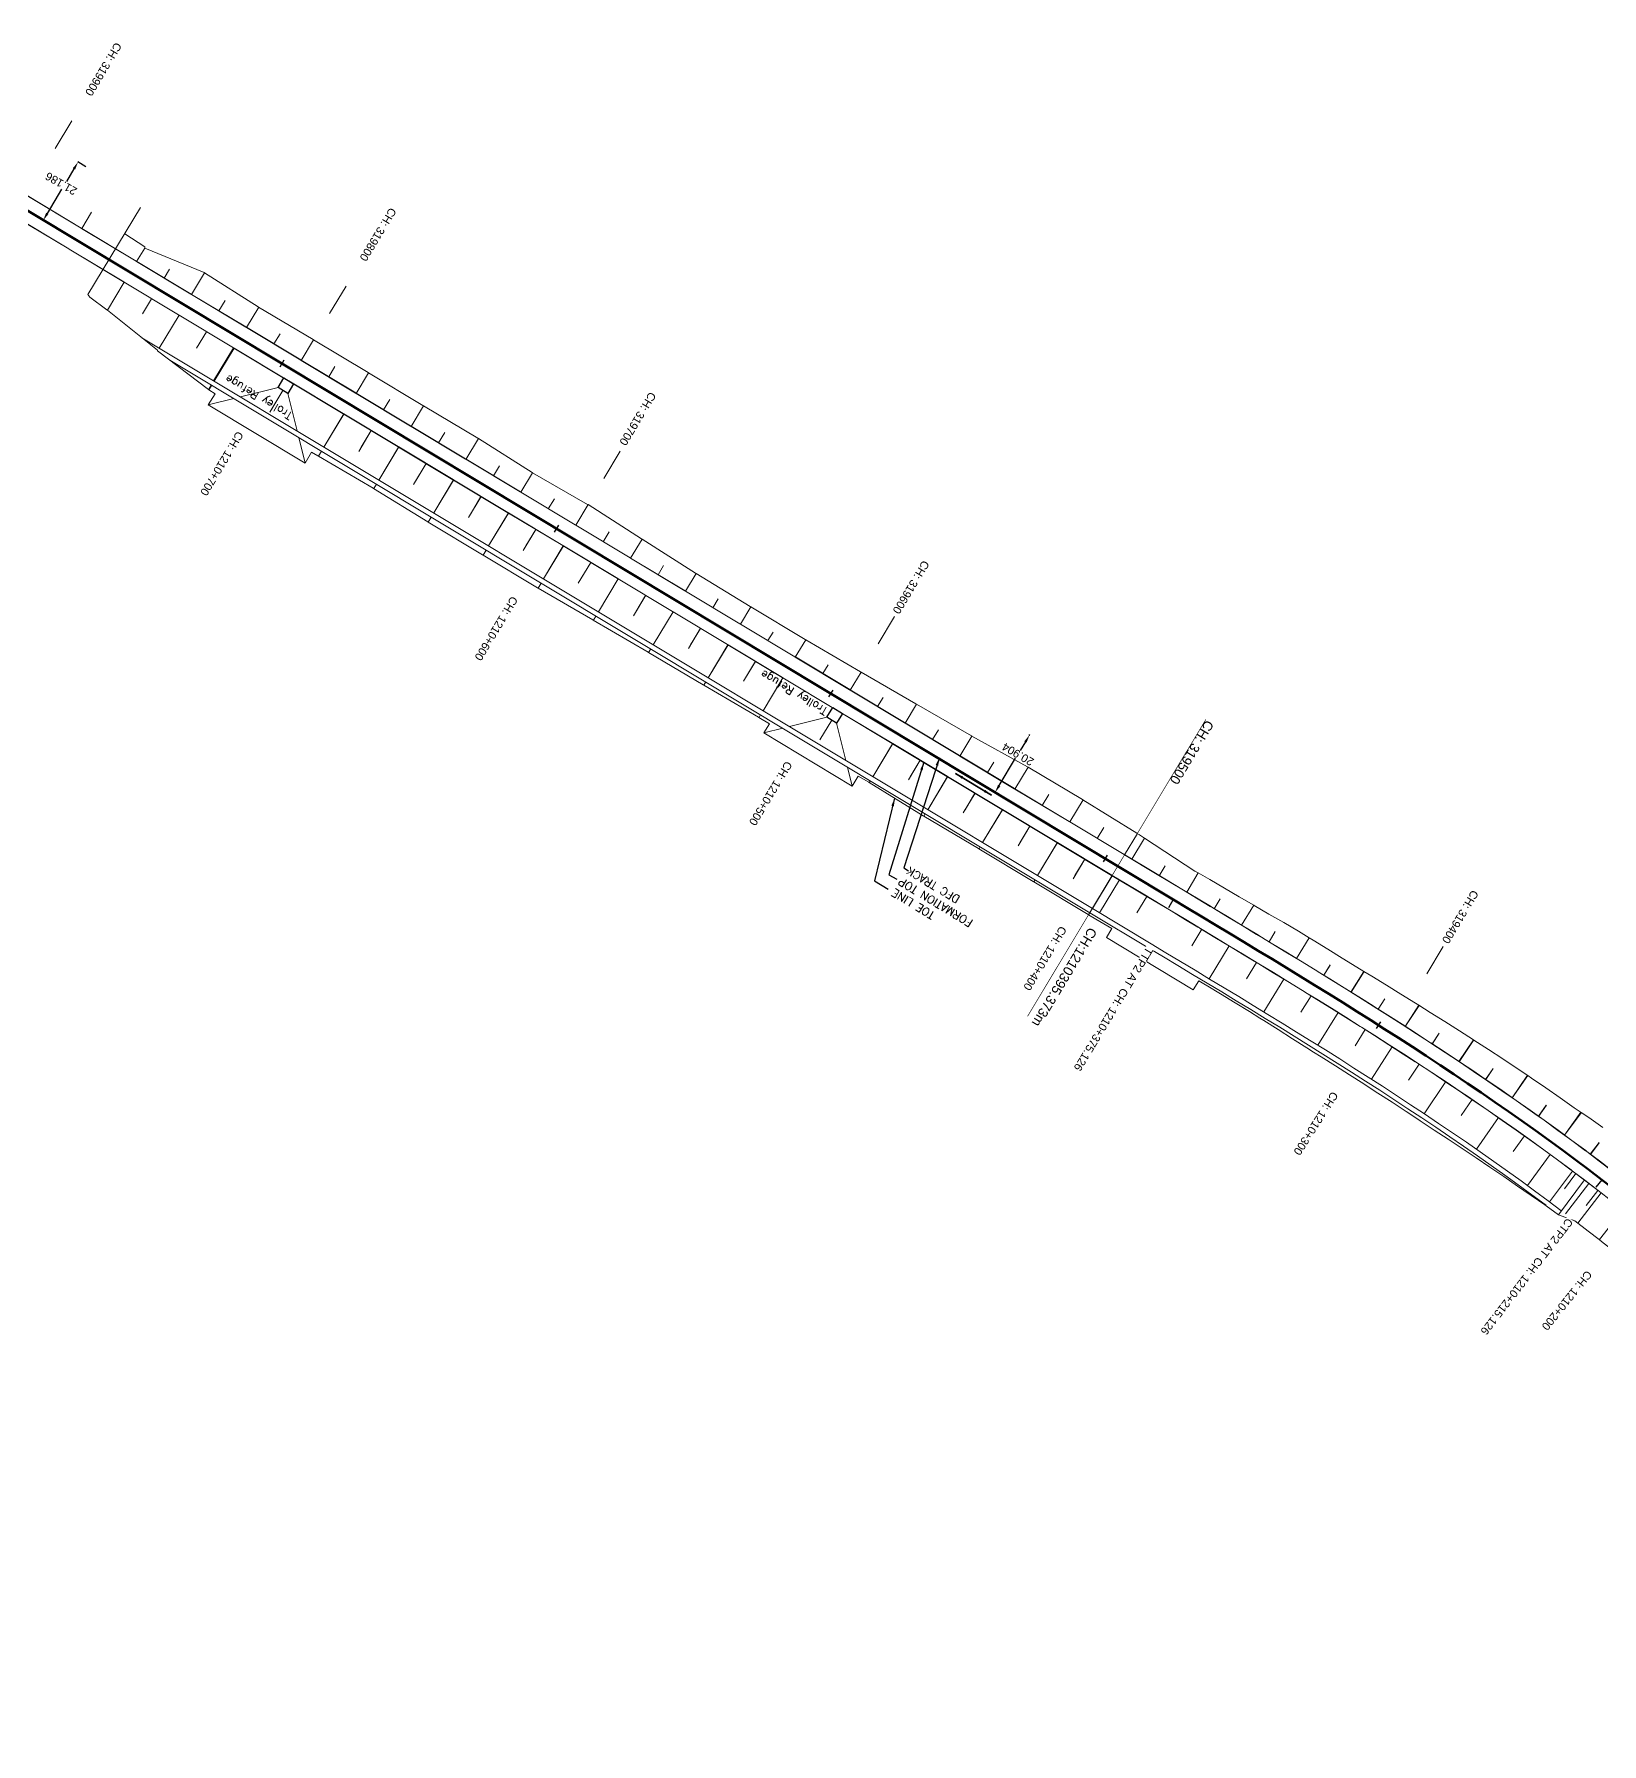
# Model space of a CAD drawing. Header units: metres. Extents: x 627595 to 629620, y 3389808 to 3391758.
# Drawn here: x 628459 to 628949, y 3390688 to 3391222 of the extents above; entities that cross this region are included whole.
import ezdxf
from ezdxf.enums import TextEntityAlignment as Align

# ---------------------------------------------------------------- set-up
doc = ezdxf.new("R2010")
doc.units = ezdxf.units.M
doc.header["$PDMODE"] = 35
doc.header["$PDSIZE"] = 0.5
doc.linetypes.add('CENTER2', pattern=[28.575, 19.05, -3.175, 3.175, -3.175])
doc.linetypes.add('PHANTOM2', pattern=[1.25, 0.625, -0.125, 0.125, -0.125, 0.125, -0.125])
for name, color, linetype, lineweight in [('C-ALIG-DG-CURVE', 1, 'CENTER2', 70), ('C-ALIG-DG-LINE', 1, 'CENTER2', 70), ('C-ALIG-DG-SPIRAL', 1, 'CENTER2', 70), ('C-ALIG-LABL-DG', 1, 'Continuous', 25), ('C-ALIG-LABL-DG-MARK', 1, 'Continuous', 25), ('Existing Chainage', 7, 'Continuous', 0), ('MATCH LINE', 7, 'Continuous', 0), ('PROPOSED DFCC TOE LINE', 239, 'Continuous', 0), ('PROPOSED DFCC TOE SLOPES', 239, 'Continuous', 0), ('PROPOSED DFCC TRACK', 1, 'Continuous', 0), ('PROPOSED FORMATION LINE - PLAN', 187, 'Continuous', 0), ('Proposed TPTC Chainages', 10, 'Continuous', 0)]:
    doc.layers.add(name, color=color, linetype=linetype, lineweight=lineweight)
doc.layers.add('DIMENSION', color=7, linetype='Continuous')
doc.layers.add('Trolley Refuse', color=10, linetype='Continuous')
doc.styles.add('Arial', font='arial.ttf')
doc.styles.get("Standard").update_dxf_attribs({"font": 'simplex.shx'})
doc.styles.add('Style-Arial', font='arial.ttf')
doc.dimstyles.new('ISO-25', dxfattribs={"dimtxt": 2.5, "dimasz": 2.5, "dimexe": 1.25, "dimexo": 0.625, "dimtad": 1, "dimtxsty": 'Standard', "dimcen": 2.5, "dimadec": 0, "dimazin": 0, "dimtfac": 1, "dimtmove": 0, "dimatfit": 3, "dimfxl": 1, "dimarcsym": 0})
doc.dimstyles.get("Standard").update_dxf_attribs({"dimtxt": 0.18, "dimasz": 0.18, "dimexe": 0.18, "dimexo": 0.0625, "dimgap": 0.09, "dimtad": 0, "dimtih": 1, "dimtoh": 1, "dimdec": 4, "dimzin": 0, "dimdsep": 46, "dimtxsty": 'Standard', "dimcen": 0.09, "dimadec": 0, "dimazin": 0, "dimtfac": 1, "dimtdec": 4, "dimtofl": 0, "dimtmove": 0, "dimatfit": 3, "dimfxl": 1, "dimtolj": 1, "dimtzin": 0, "dimarcsym": 0})

# ---------------------------------------------------------------- blocks, each defined once
blk = doc.blocks.new('*D144')
at = {"layer": 'Defpoints', "color": 0, "transparency": 16777216}
for p in [(628769.88, 3391003.48), (628770.28, 3391003.24), (628759.09, 3390985.57)]:
    blk.add_point(p, dxfattribs=at)
at = {"layer": 'DIMENSION', "color": 0, "lineweight": -2, "transparency": 16777216}
for p, q in [((628768.99, 3391001.1), (628767.37, 3390998.42)), ((628769.99, 3391003.42), (628770.38, 3391003.18)), ((628760.78, 3390987.48), (628765.92, 3390996.02)), ((628759.2, 3390985.51), (628759.6, 3390985.27))]:
    blk.add_line(p, q, dxfattribs=at)
at = {"layer": 'DIMENSION', "color": 0, "transparency": 16777216}
for points in [[(628768.63, 3391001.31), (628769.34, 3391000.88), (628770.28, 3391003.24)], [(628760.42, 3390987.69), (628761.14, 3390987.26), (628759.49, 3390985.33)]]:
    blk.add_solid(points, dxfattribs=at)
at = {"layer": 'DIMENSION', "color": 0, "lineweight": 0, "transparency": 16777216, "insert": (628766.65, 3390997.22), "char_height": 2.5, "attachment_point": 5, "rotation": 150, "style": 'Style-Arial'}
blk.add_mtext('\\A1;20.904', dxfattribs=at)
blk = doc.blocks.new('TerminatorOpen_0.5')
at = {"color": 0, "linetype": 'ByBlock', "lineweight": -2}
for q in [(-1, 0.25), (-1, 0), (-1, -0.25)]:
    blk.add_line((0, 0), q, dxfattribs=at)
blk = doc.blocks.new('*D145')
at = {"layer": 'Defpoints', "color": 0, "transparency": 16777216}
for p in [(628475.59, 3391180.74), (628462.2, 3391164.06), (628464.71, 3391162.56)]:
    blk.add_point(p, dxfattribs=at)
at = {"layer": 'DIMENSION', "color": 0, "lineweight": -2, "transparency": 16777216}
for p, q in [((628475.48, 3391180.8), (628472.97, 3391182.3)), ((628471.8, 3391180.09), (628469.44, 3391176.16)), ((628463.49, 3391166.2), (628468, 3391173.75)), ((628464.6, 3391162.62), (628462.1, 3391164.12))]:
    blk.add_line(p, q, dxfattribs=at)
at = {"layer": 'DIMENSION', "color": 0, "transparency": 16777216}
for points in [[(628471.44, 3391180.31), (628472.15, 3391179.88), (628473.08, 3391182.24)], [(628463.13, 3391166.42), (628463.84, 3391165.99), (628462.2, 3391164.06)]]:
    blk.add_solid(points, dxfattribs=at)
at = {"layer": 'DIMENSION', "color": 0, "lineweight": 0, "transparency": 16777216, "insert": (628467.78, 3391175.5), "char_height": 2.5, "attachment_point": 5, "rotation": 150, "style": 'Style-Arial'}
blk.add_mtext('\\A1;21.186', dxfattribs=at)
blk = doc.blocks.new('Tick Hor')
blk.add_lwpolyline([(-0.5, 0), (0.5, 0)])

msp = doc.modelspace()

# ---------------------------------------------------------------- linework, layer by layer
at = {"layer": 'C-ALIG-DG-CURVE', "color": 1, "linetype": 'Continuous', "lineweight": 50, "flags": 128}
msp.add_lwpolyline([(629111.351, 3390688.0935, 0.08584234), (628948.9938, 3390864.3299)], format="xyb", dxfattribs=at)
at = {"layer": 'C-ALIG-DG-LINE', "color": 1, "linetype": 'Continuous', "lineweight": 50, "flags": 128}
msp.add_lwpolyline([(628815.1696, 3390951.8605), (628365.5276, 3391222.1866)], dxfattribs=at)
at = {"layer": 'C-ALIG-DG-SPIRAL', "color": 1, "linetype": 'Continuous', "lineweight": 50, "flags": 128}
msp.add_lwpolyline([(628948.9938, 3390864.3299), (628944.8896, 3390867.4595), (628940.7633, 3390870.5598), (628936.6157, 3390873.6317), (628932.4479, 3390876.6761), (628928.2607, 3390879.6937), (628924.055, 3390882.6855), (628919.8316, 3390885.6524), (628915.5915, 3390888.5952), (628911.3354, 3390891.5148), (628907.0641, 3390894.4123), (628902.7785, 3390897.2884), (628898.4793, 3390900.1442), (628894.1673, 3390902.9807), (628889.8432, 3390905.7987), (628885.5079, 3390908.5994), (628881.1619, 3390911.3835), (628876.8061, 3390914.1522), (628872.4411, 3390916.9065), (628868.0677, 3390919.6473), (628863.6865, 3390922.3756), (628859.2982, 3390925.0926), (628854.9035, 3390927.7991), (628850.503, 3390930.4963), (628846.0974, 3390933.1851), (628841.6874, 3390935.8666), (628837.2735, 3390938.5419), (628832.8565, 3390941.2119), (628828.437, 3390943.8777), (628824.0156, 3390946.5404), (628819.5929, 3390949.201), (628815.1696, 3390951.8605)], dxfattribs=at)
at = {"layer": 'C-ALIG-LABL-DG-MARK', "color": 1, "linetype": 'Continuous', "lineweight": 25}
for p, q in [((628815.1696, 3390951.8605), (628813.6238, 3390949.2894)), ((628948.9938, 3390864.3299), (628947.1661, 3390861.951))]:
    msp.add_line(p, q, dxfattribs=at)
at = {"layer": 'Existing Chainage', "linetype": 'Continuous', "lineweight": 13, "flags": 128}
for points in [[(628471.0944, 3391195.0841), (628465.9569, 3391186.5047)], [(628556.7942, 3391143.4904), (628551.6294, 3391134.9274)], [(628642.4499, 3391091.915), (628637.2965, 3391083.3452)], [(628728.0976, 3391040.3011), (628722.9462, 3391031.7301)], [(628899.4637, 3390937.2257), (628894.3318, 3390928.643)]]:
    msp.add_lwpolyline(points, dxfattribs=at)
at = {"layer": 'MATCH LINE', "linetype": 'PHANTOM2', "ltscale": 15, "const_width": 0.2}
msp.add_lwpolyline([(628825.3216, 3391008.0972), (628769.6166, 3390915.3289)], dxfattribs=at)
at = {"layer": 'PROPOSED DFCC TOE LINE', "lineweight": 0, "flags": 128}
for points in [[(628487.642, 3391159.8628), (628493.9056, 3391155.7727), (628493.9031, 3391155.3662), (628512.4354, 3391147.7798), (628512.6002, 3391147.6681), (628529.3175, 3391137.0441), (628529.4886, 3391136.943), (628546.4925, 3391126.7961), (628546.6464, 3391126.704), (628563.6501, 3391116.5191), (628563.804, 3391116.4269), (628580.8014, 3391106.2316), (628580.9673, 3391106.1321), (628597.9581, 3391095.953), (628598.124, 3391095.8536), (628614.8946, 3391085.3079), (628615.0698, 3391085.1977), (628632.2208, 3391075.3116), (628632.4007, 3391075.2093), (628649.1066, 3391064.5821), (628649.2517, 3391064.4788), (628665.9705, 3391053.8161), (628666.1215, 3391053.7226), (628683.0139, 3391043.3491), (628683.1702, 3391043.2538), (628700.202, 3391033.1227), (628700.3595, 3391033.0296), (628717.4461, 3391022.9897), (628717.6287, 3391022.8827), (628734.7427, 3391012.9441), (628734.9131, 3391012.855), (628752.0811, 3391002.9679), (628752.2462, 3391002.87), (628769.6078, 3390993.3053), (628769.7792, 3390993.2164), (628786.7886, 3390983.0669), (628786.9526, 3390982.9657), (628803.8139, 3390972.5696), (628803.9818, 3390972.4566)], [(628788.7101, 3390947.0361), (628788.5351, 3390947.1373), (628771.5734, 3390957.3662), (628771.4091, 3390957.4669), (628754.4724, 3390967.7375), (628754.3065, 3390967.8355), (628737.2497, 3390977.9075), (628737.0869, 3390978.0094), (628720.2105, 3390988.3816), (628720.0469, 3390988.4821), (628716.7859, 3390990.4036), (628714.9064, 3390987.2775), (628687.2816, 3391003.8861), (628689.0213, 3391006.7797), (628685.75, 3391008.7113), (628685.5922, 3391008.804), (628668.5109, 3391018.8527), (628668.3531, 3391018.9455), (628651.2748, 3391029.0096), (628651.1219, 3391029.0999), (628634, 3391039.0916), (628633.8456, 3391039.1794), (628616.7517, 3391049.1608), (628616.5741, 3391049.2668), (628599.5974, 3391059.4432), (628599.4197, 3391059.5493), (628582.4669, 3391069.7915), (628582.3022, 3391069.893), (628565.4086, 3391080.2339), (628565.2432, 3391080.3342), (628548.1597, 3391090.3862), (628548.0021, 3391090.4722), (628546.032, 3391091.5859), (628543.9859, 3391088.1826), (628513.7507, 3391106.3606), (628515.8606, 3391109.8701), (628513.9632, 3391111.1001), (628513.8037, 3391111.2206), (628497.9451, 3391123.274), (628497.8428, 3391123.4896), (628482.2736, 3391136.0083), (628482.0957, 3391136.1145), (628476.7205, 3391140.0306)], [(628789.8994, 3390949.0158), (628493.008, 3391127.3771)], [(628789.127, 3390947.73), (628501.7921, 3391120.3501)], [(628804.2462, 3390972.2787), (628806.1562, 3390970.9934), (628821.9296, 3390960.7486), (628822.9696, 3390960.1432), (628826.5404, 3390958.0642), (628831.1548, 3390955.3804), (628835.7795, 3390952.708), (628840.2772, 3390950.072), (628840.3897, 3390950.0059), (628845.0006, 3390947.299), (628849.6465, 3390944.6439), (628854.2518, 3390941.9155), (628857.5637, 3390939.8838), (628858.8162, 3390939.1144), (628863.3793, 3390936.3057), (628867.9419, 3390933.4904), (628872.533, 3390930.7154), (628874.7156, 3390929.3921), (628877.1216, 3390927.9302), (628881.7074, 3390925.1339), (628886.2756, 3390922.3035), (628890.8394, 3390919.4598), (628891.8687, 3390918.8171), (628895.4004, 3390916.6053), (628899.9564, 3390913.7364), (628904.5011, 3390910.8434), (628908.925, 3390907.9995), (628909.0356, 3390907.9281), (628913.5635, 3390904.9962), (628918.0805, 3390902.0408), (628922.5958, 3390899.0759), (628925.8531, 3390896.8925), (628927.0768, 3390896.054), (628931.5299, 3390892.9853), (628935.9725, 3390889.8956), (628940.3982, 3390886.7756), (628942.5514, 3390885.3556), (628944.9109, 3390883.7669), (628949.3647, 3390880.6684)], [(628931.5686, 3390856.1393), (628931.2478, 3390856.4443), (628926.9344, 3390859.3751), (628924.673, 3390860.9137), (628922.6383, 3390862.3321), (628918.3521, 3390865.3072), (628914.0442, 3390868.2577), (628909.7148, 3390871.1834), (628908.5231, 3390871.982), (628905.3649, 3390874.0857), (628900.9986, 3390876.9704), (628896.6114, 3390879.8308), (628892.2467, 3390882.7319), (628892.1402, 3390882.8029), (628887.8763, 3390885.6328), (628883.4875, 3390888.5143), (628879.0821, 3390891.379), (628875.6596, 3390893.5866), (628874.6609, 3390894.228), (628870.2245, 3390897.0622), (628865.7736, 3390899.8823), (628861.3293, 3390902.7221), (628858.9947, 3390904.2087), (628856.8745, 3390905.5544), (628852.4076, 3390908.3767), (628847.9345, 3390911.1985), (628843.4513, 3390914.0134), (628842.2193, 3390914.7846), (628838.9573, 3390916.82), (628834.4417, 3390919.6005), (628829.9146, 3390922.3711), (628825.3799, 3390925.1384), (628825.2691, 3390925.2059), (628823.1379, 3390926.4939), (628821.412, 3390923.6213), (628794.2582, 3390939.9364), (628795.9844, 3390942.8094), (628790.9766, 3390945.7261), (628788.7101, 3390947.0361), (628788.9185, 3390947.3831)], [(628931.5668, 3390856.3322), (628931.3086, 3390856.5268), (628927.1239, 3390859.6335), (628922.9146, 3390862.7136), (628918.6814, 3390865.7681), (628914.4252, 3390868.7978), (628910.1469, 3390871.8036), (628905.8472, 3390874.7865), (628901.5272, 3390877.7474), (628897.1875, 3390880.6873), (628892.8291, 3390883.6072), (628888.4527, 3390886.5081), (628884.0591, 3390889.391), (628879.6491, 3390892.257), (628875.2236, 3390895.107), (628870.7833, 3390897.9422), (628866.3289, 3390900.7637), (628861.8613, 3390903.5726), (628857.3811, 3390906.3698), (628852.8892, 3390909.1567), (628848.3862, 3390911.9342), (628843.873, 3390914.7036), (628839.3501, 3390917.4659), (628834.8185, 3390920.2224), (628830.2787, 3390922.9741), (628825.7315, 3390925.7222), (628821.1718, 3390928.4715), (628816.6139, 3390931.2148), (628812.0506, 3390933.9581), (628807.4828, 3390936.7025), (628789.127, 3390947.73)], [(628936.2374, 3390854.6909), (628932.207, 3390857.728), (628928.0139, 3390860.8409), (628923.7963, 3390863.9271), (628919.5552, 3390866.9873), (628915.2913, 3390870.0225), (628911.0055, 3390873.0335), (628906.6988, 3390876.0214), (628902.3719, 3390878.987), (628898.0256, 3390881.9314), (628893.6609, 3390884.8555), (628889.2785, 3390887.7603), (628884.8792, 3390890.6469), (628880.4639, 3390893.5164), (628876.0333, 3390896.3697), (628871.5882, 3390899.208), (628867.1294, 3390902.0323), (628862.6577, 3390904.8437), (628858.1737, 3390907.6433), (628853.6783, 3390910.4323), (628849.1722, 3390913.2118), (628844.6561, 3390915.9829), (628840.1308, 3390918.7468), (628835.597, 3390921.5045), (628831.0554, 3390924.2574), (628826.5067, 3390927.0064), (628821.9463, 3390929.756), (628817.3874, 3390932.5), (628812.8235, 3390935.2437), (628808.2553, 3390937.9883), (628789.8994, 3390949.0158)], [(628953.0807, 3390841.8239), (628948.9311, 3390845.0671), (628948.1587, 3390845.6651), (628944.7588, 3390848.2801), (628940.5682, 3390851.4684), (628935.4673, 3390853.3746), (628931.5686, 3390856.1393), (628931.2268, 3390856.3995)]]:
    msp.add_lwpolyline(points, dxfattribs=at)
at = {"layer": 'PROPOSED DFCC TOE SLOPES', "flags": 128}
for points in [[(628474.2296, 3391161.4652), (628477.3174, 3391166.605)], [(628491.3736, 3391151.1657), (628493.9031, 3391155.3761)], [(628487.4856, 3391144.6938), (628482.2692, 3391136.0109)], [(628499.9457, 3391146.0159), (628501.6036, 3391148.7756)], [(628508.5177, 3391140.8661), (628512.603, 3391147.6663)], [(628496.0576, 3391139.544), (628493.2062, 3391134.7977)], [(628517.0898, 3391135.7164), (628519.0677, 3391139.0087)], [(628504.6297, 3391134.3942), (628498.4499, 3391124.1078)], [(628525.6618, 3391130.5666), (628529.4915, 3391136.9413)], [(628513.2017, 3391129.2445), (628510.1118, 3391124.1013)], [(628534.2339, 3391125.4168), (628536.1563, 3391128.6169)], [(628521.6262, 3391124.2417), (628515.4208, 3391113.9124)], [(628521.7995, 3391124.1376), (628515.594, 3391113.8083)], [(628521.7738, 3391124.0947), (628515.594, 3391113.8083)], [(628542.8059, 3391120.2671), (628546.6659, 3391126.6923)], [(628551.378, 3391115.1173), (628553.3113, 3391118.3355)], [(628514.6483, 3391112.6265), (628513.8037, 3391111.2206)], [(628514.8216, 3391112.5225), (628513.966, 3391111.0983)], [(628559.95, 3391109.9676), (628563.8235, 3391116.4152)], [(628521.7586, 3391108.355), (628513.7507, 3391106.3606)], [(628521.7586, 3391108.355), (628513.7507, 3391106.3606)], [(628535.5557, 3391111.7911), (628523.8177, 3391108.8678)], [(628535.5557, 3391111.7911), (628523.8177, 3391108.8678)], [(628537.0555, 3391110.8894), (628532.9619, 3391104.0805)], [(628538.5554, 3391109.9877), (628541.4763, 3391098.2592)], [(628538.5554, 3391109.9877), (628541.4763, 3391098.2592)], [(628568.522, 3391104.8178), (628570.4606, 3391108.0446)], [(628556.0877, 3391103.5385), (628549.8822, 3391093.2092)], [(628556.0619, 3391103.4957), (628549.8822, 3391093.2092)], [(628577.0941, 3391099.668), (628580.9748, 3391106.1276)], [(628541.9888, 3391096.2014), (628543.9859, 3391088.1826)], [(628541.9888, 3391096.2014), (628543.9859, 3391088.1826)], [(628564.6597, 3391098.3888), (628560.729, 3391091.846)], [(628564.634, 3391098.3459), (628561.5441, 3391093.2027)], [(628585.6661, 3391094.5183), (628587.6096, 3391097.7533)], [(628549.1097, 3391091.9234), (628548.1793, 3391090.3746)], [(628573.2318, 3391093.239), (628567.0263, 3391082.9097)], [(628573.206, 3391093.1961), (628567.0263, 3391082.9097)], [(628594.2382, 3391089.3685), (628598.1314, 3391095.8489)], [(628581.8038, 3391088.0892), (628577.8746, 3391081.5488)], [(628581.7781, 3391088.0464), (628578.6882, 3391082.9031)], [(628602.8102, 3391084.2187), (628604.7044, 3391087.3717)], [(628566.2538, 3391081.6239), (628565.416, 3391080.2293)], [(628590.3759, 3391082.9395), (628584.1704, 3391072.6102)], [(628590.3501, 3391082.8966), (628584.1704, 3391072.6102)], [(628611.3823, 3391079.069), (628615.0657, 3391085.2003)], [(628598.9479, 3391077.7897), (628594.9907, 3391071.2028)], [(628598.9221, 3391077.7468), (628595.8323, 3391072.6036)], [(628619.9543, 3391073.9192), (628621.8426, 3391077.0623)], [(628628.5264, 3391068.7695), (628632.3966, 3391075.2116)], [(628583.3979, 3391071.3244), (628582.4744, 3391069.787)], [(628607.5199, 3391072.6399), (628601.3145, 3391062.3106)], [(628607.4942, 3391072.5971), (628601.3145, 3391062.3106)], [(628616.092, 3391067.4902), (628612.1312, 3391060.8972)], [(628616.0662, 3391067.4473), (628612.9764, 3391062.3041)], [(628637.0984, 3391063.6197), (628638.9677, 3391066.7312)], [(628645.6704, 3391058.4699), (628649.2724, 3391064.4656)], [(628600.542, 3391061.0248), (628599.5933, 3391059.4456)], [(628624.664, 3391062.3404), (628618.4586, 3391052.0111)], [(628624.6383, 3391062.2976), (628618.4586, 3391052.0111)], [(628633.2361, 3391057.1907), (628629.31, 3391050.6555)], [(628633.2103, 3391057.1478), (628630.1205, 3391052.0046)], [(628654.2425, 3391053.3202), (628655.9746, 3391056.2033)], [(628662.8145, 3391048.1704), (628666.1424, 3391053.7098)], [(628617.6861, 3391050.7253), (628616.7476, 3391049.1632)], [(628641.8081, 3391052.0409), (628635.6027, 3391041.7116)], [(628641.7824, 3391051.998), (628635.6027, 3391041.7116)], [(628650.3802, 3391046.8911), (628646.5195, 3391040.4649)], [(628650.3544, 3391046.8483), (628647.2646, 3391041.705)], [(628671.3866, 3391043.0206), (628673.0254, 3391045.7486)], [(628679.9586, 3391037.8709), (628683.1866, 3391043.244)], [(628634.8302, 3391040.4258), (628634.0212, 3391039.0792)], [(628658.9522, 3391041.7414), (628652.7467, 3391031.4121)], [(628658.9265, 3391041.6985), (628652.7467, 3391031.4121)], [(628667.5242, 3391036.5916), (628663.7179, 3391030.2558)], [(628667.4985, 3391036.5487), (628664.4086, 3391031.4055)], [(628688.5307, 3391032.7211), (628690.1559, 3391035.4264)], [(628697.1027, 3391027.5713), (628700.376, 3391033.0199)], [(628651.9743, 3391030.1262), (628651.2959, 3391028.9971)], [(628676.0963, 3391031.4418), (628669.8908, 3391021.1125)], [(628676.0705, 3391031.399), (628669.8908, 3391021.1125)], [(628684.6683, 3391026.2921), (628680.9076, 3391020.0322)], [(628684.6426, 3391026.2492), (628681.5527, 3391021.106)], [(628705.6747, 3391022.4216), (628707.3365, 3391025.1876)], [(628714.2468, 3391017.2718), (628717.6205, 3391022.8875)], [(628669.1184, 3391019.8267), (628668.5274, 3391018.843)], [(628693.2404, 3391021.1423), (628687.0349, 3391010.813)], [(628693.2146, 3391021.0995), (628687.0349, 3391010.813)], [(628722.8188, 3391012.1221), (628724.5439, 3391014.9935)], [(628731.3909, 3391006.9723), (628734.9219, 3391012.8499)], [(628686.2625, 3391009.5272), (628685.7664, 3391008.7015)], [(628693.1992, 3391005.3598), (628687.2816, 3391003.8861)], [(628706.9968, 3391008.7961), (628695.2583, 3391005.8727)], [(628708.4966, 3391007.8944), (628704.7953, 3391001.7381)], [(628709.9964, 3391006.9927), (628712.9174, 3390995.2637)], [(628727.5286, 3391000.5433), (628721.3231, 3390990.2139)], [(628727.5028, 3391000.5004), (628721.3231, 3390990.2139)], [(628739.9629, 3391001.8225), (628741.776, 3391004.8405)], [(628748.535, 3390996.6728), (628752.2551, 3391002.8651)], [(628736.1006, 3390995.3935), (628732.4199, 3390989.2667)], [(628736.0749, 3390995.3506), (628732.985, 3390990.2074)], [(628757.107, 3390991.523), (628759.0635, 3390994.7797)], [(628713.4299, 3390993.206), (628714.9064, 3390987.2775)], [(628744.6726, 3390990.2437), (628738.4672, 3390979.9144)], [(628744.6469, 3390990.2009), (628738.4672, 3390979.9144)], [(628765.6791, 3390986.3732), (628769.7873, 3390993.2116)], [(628720.5506, 3390988.9281), (628720.2191, 3390988.3763)], [(628753.2447, 3390985.094), (628749.5571, 3390978.9557)], [(628753.2189, 3390985.0511), (628750.1291, 3390979.9079)], [(628774.2511, 3390981.2235), (628776.3129, 3390984.6555)], [(628737.6947, 3390978.6286), (628737.2584, 3390977.9024)], [(628761.8167, 3390979.9442), (628755.6113, 3390969.6149)], [(628761.791, 3390979.9013), (628755.6113, 3390969.6149)], [(628782.8231, 3390976.0737), (628786.9606, 3390982.9608)], [(628770.3888, 3390974.7944), (628766.71, 3390968.6709)], [(628770.363, 3390974.7516), (628767.2732, 3390969.6084)], [(628791.3952, 3390970.9239), (628793.4342, 3390974.3181)], [(628754.8388, 3390968.3291), (628754.4805, 3390967.7326)], [(628778.9608, 3390969.6447), (628772.7554, 3390959.3154)], [(628778.9351, 3390969.6018), (628772.7554, 3390959.3154)], [(628799.9672, 3390965.7742), (628803.9818, 3390972.4566)], [(628802.2108, 3390964.4264), (628806.156, 3390970.9935)], [(628787.5329, 3390964.4949), (628783.8388, 3390958.346)], [(628787.5071, 3390964.4521), (628784.4173, 3390959.3088)], [(628771.9829, 3390958.0296), (628771.5815, 3390957.3614)], [(628796.1049, 3390959.3452), (628788.7101, 3390947.0361)], [(628796.0792, 3390959.3023), (628789.8994, 3390949.0158)], [(628798.3484, 3390957.9973), (628792.143, 3390947.668)], [(628810.7828, 3390959.2766), (628812.6652, 3390962.4099)], [(628810.7828, 3390959.2766), (628812.6652, 3390962.4099)], [(628819.3549, 3390954.1268), (628822.9694, 3390960.1433)], [(628819.3556, 3390954.1264), (628822.9714, 3390960.1421)], [(628806.9205, 3390952.8476), (628803.8177, 3390947.6829)], [(628827.9264, 3390948.9747), (628829.7714, 3390952.0442)], [(628827.9296, 3390948.9727), (628829.7777, 3390952.0405)], [(628836.4954, 3390943.8125), (628840.2691, 3390950.0767)], [(628836.5018, 3390943.8087), (628840.2882, 3390950.0655)], [(628824.0611, 3390942.5475), (628820.9546, 3390937.3851)], [(628845.0572, 3390938.6313), (628846.9986, 3390941.8395)], [(628845.066, 3390938.626), (628847.0165, 3390941.8291)], [(628832.622, 3390937.3901), (628826.3936, 3390927.0746)], [(628853.6072, 3390933.4252), (628857.5464, 3390939.8944)], [(628853.6199, 3390933.4174), (628857.5847, 3390939.8709)], [(628841.1698, 3390932.2174), (628838.0434, 3390927.0671)], [(628862.1403, 3390928.1827), (628864.12, 3390931.405)], [(628862.1542, 3390928.1742), (628864.1479, 3390931.3877)], [(628849.7002, 3390927.0232), (628843.4128, 3390916.7435)], [(628870.6518, 3390922.9025), (628874.6881, 3390929.4087)], [(628870.6707, 3390922.8907), (628874.7462, 3390929.3735)], [(628858.2074, 3390921.7967), (628855.0423, 3390916.67)], [(628879.1368, 3390917.5685), (628881.2085, 3390920.864)], [(628879.156, 3390917.5563), (628881.2479, 3390920.8394)], [(628866.6886, 3390916.5352), (628860.3057, 3390906.3145)], [(628887.5897, 3390912.1829), (628891.8314, 3390918.8404)], [(628887.614, 3390912.1672), (628891.9076, 3390918.7927)], [(628875.1356, 3390911.225), (628871.9135, 3390906.1339)], [(628896.0059, 3390906.7289), (628898.1902, 3390910.0996)], [(628896.0313, 3390906.7123), (628898.2431, 3390910.0657)], [(628883.5474, 3390905.8655), (628877.0332, 3390895.728)], [(628904.3789, 3390901.2063), (628908.8791, 3390908.029)], [(628904.4085, 3390901.1866), (628908.9742, 3390907.9677)], [(628891.9144, 3390900.4432), (628888.6174, 3390895.4004)], [(628912.7035, 3390895.6016), (628915.0305, 3390899.0577)], [(628912.7337, 3390895.5811), (628915.0948, 3390899.0153)], [(628900.2345, 3390894.9554), (628893.5521, 3390884.928)], [(628920.974, 3390889.9156), (628925.7968, 3390896.9303)], [(628921.0096, 3390889.8909), (628925.9141, 3390896.8507)], [(628908.4997, 3390889.3905), (628905.1104, 3390884.4092)], [(628916.707, 3390883.7477), (628909.8229, 3390873.8578)], [(628929.1838, 3390884.1305), (628931.6634, 3390887.6493)], [(628929.2175, 3390884.1065), (628931.7363, 3390887.5983)], [(628937.3276, 3390878.2563), (628942.4818, 3390885.4015)], [(628937.3686, 3390878.2263), (628942.6236, 3390885.3069)], [(628924.8466, 3390878.0118), (628921.3489, 3390873.1061)], [(628932.9193, 3390872.1886), (628925.8036, 3390862.4639)], [(628945.3986, 3390872.2666), (628948.1253, 3390875.9406)], [(628945.4366, 3390872.238), (628948.211, 3390875.879)], [(628939.8408, 3390867.0043), (628932.6466, 3390857.3999)], [(628943.5975, 3390864.2343), (628935.4673, 3390853.3746)], [(628940.9098, 3390866.2583), (628937.2943, 3390861.4507)], [(628944.9854, 3390863.1718), (628937.6891, 3390853.6096)], [(628948.8226, 3390860.2286), (628941.4935, 3390850.7568)], [(628947.7609, 3390860.9864), (628944.1183, 3390856.2619)], [(628955.5939, 3390854.8586), (628948.2411, 3390845.6013)]]:
    msp.add_lwpolyline(points, dxfattribs=at)
at = {"layer": 'PROPOSED DFCC TRACK', "linetype": 'Continuous', "flags": 128}
msp.add_lwpolyline([(628492.5942, 3391168.0216), (628476.1352, 3391140.9054), (628476.7205, 3391140.0306)], dxfattribs=at)
at = {"layer": 'PROPOSED FORMATION LINE - PLAN', "lineweight": 0, "flags": 128}
for points in [[(628799.9672, 3390965.7742), (628799.794, 3390965.8783), (628782.8151, 3390976.0786), (628782.6499, 3390976.1778), (628765.671, 3390986.3781), (628765.5058, 3390986.4773), (628748.5263, 3390996.678), (628748.3617, 3390996.7769), (628731.3822, 3391006.9775), (628731.2176, 3391007.0764), (628714.255, 3391017.2669), (628714.0735, 3391017.3759), (628697.0863, 3391027.5812), (628696.9294, 3391027.6754), (628679.9422, 3391037.8807), (628679.7853, 3391037.975), (628662.7935, 3391048.183), (628662.6413, 3391048.2745), (628645.6494, 3391058.4826), (628645.4972, 3391058.574), (628628.5304, 3391068.767), (628628.3531, 3391068.8735), (628611.3864, 3391079.0665), (628611.209, 3391079.1731), (628594.2307, 3391089.373), (628594.0649, 3391089.4726), (628577.0866, 3391099.6725), (628576.9208, 3391099.7721), (628559.9305, 3391109.9793), (628559.7767, 3391110.0716), (628542.7864, 3391120.2788), (628542.6326, 3391120.3712), (628525.6589, 3391130.5683), (628525.4886, 3391130.6707), (628508.5148, 3391140.8679), (628508.3445, 3391140.9702), (628491.378, 3391151.163), (628491.2004, 3391151.2698), (628474.2027, 3391161.4813), (628474.0563, 3391161.5693), (628457.1231, 3391171.7421)], [(628799.993, 3390965.817), (628799.8197, 3390965.9211), (628782.8408, 3390976.1214), (628782.6756, 3390976.2207), (628765.6967, 3390986.4209), (628765.5315, 3390986.5202), (628748.552, 3390996.7208), (628748.3874, 3390996.8197), (628731.4079, 3391007.0204), (628731.2434, 3391007.1192), (628714.2807, 3391017.3098), (628714.0993, 3391017.4188), (628697.1121, 3391027.624), (628696.9552, 3391027.7183), (628679.968, 3391037.9236), (628679.8111, 3391038.0178), (628662.8193, 3391048.2259), (628662.667, 3391048.3173), (628645.6752, 3391058.5254), (628645.5229, 3391058.6169), (628628.5562, 3391068.8099), (628628.3788, 3391068.9164), (628611.4121, 3391079.1094), (628611.2347, 3391079.2159), (628594.2565, 3391089.4159), (628594.0907, 3391089.5155), (628577.1123, 3391099.7154), (628576.9466, 3391099.815), (628559.9563, 3391110.0221), (628559.8025, 3391110.1145), (628542.8121, 3391120.3217), (628542.6584, 3391120.414), (628525.6847, 3391130.6112), (628525.5143, 3391130.7136), (628508.5406, 3391140.9107), (628508.3702, 3391141.0131), (628491.4037, 3391151.2059), (628491.2261, 3391151.3126), (628474.2285, 3391161.5242), (628474.082, 3391161.6121), (628457.1488, 3391171.785)], [(628796.0792, 3390959.3023), (628795.9059, 3390959.4064), (628778.927, 3390969.6067), (628778.7618, 3390969.7059), (628761.7829, 3390979.9062), (628761.6177, 3390980.0054), (628744.6382, 3390990.2061), (628744.4736, 3390990.305), (628727.4941, 3391000.5056), (628727.3295, 3391000.6045), (628710.3669, 3391010.795), (628710.1855, 3391010.904), (628693.1983, 3391021.1093), (628693.0414, 3391021.2035), (628676.0542, 3391031.4088), (628675.8973, 3391031.5031), (628658.9055, 3391041.7111), (628658.7532, 3391041.8026), (628641.7613, 3391052.0107), (628641.6091, 3391052.1021), (628624.6424, 3391062.2951), (628624.465, 3391062.4016), (628607.4983, 3391072.5946), (628607.3209, 3391072.7012), (628590.3426, 3391082.9011), (628590.1768, 3391083.0007), (628573.1985, 3391093.2006), (628573.0327, 3391093.3002), (628556.0424, 3391103.5074), (628555.8887, 3391103.5998), (628538.8983, 3391113.8069), (628538.7446, 3391113.8993), (628521.7709, 3391124.0964), (628521.6005, 3391124.1988), (628504.6268, 3391134.396), (628504.4564, 3391134.4983), (628487.4899, 3391144.6912), (628487.3123, 3391144.7979), (628470.3146, 3391155.0094), (628470.1682, 3391155.0974), (628453.235, 3391165.2702)], [(628796.1049, 3390959.3452), (628795.9316, 3390959.4492), (628778.9528, 3390969.6495), (628778.7876, 3390969.7488), (628761.8087, 3390979.9491), (628761.6435, 3390980.0483), (628744.664, 3390990.2489), (628744.4994, 3390990.3478), (628727.5199, 3391000.5485), (628727.3553, 3391000.6474), (628710.3927, 3391010.8379), (628710.2112, 3391010.9469), (628693.224, 3391021.1521), (628693.0671, 3391021.2464), (628676.0799, 3391031.4517), (628675.923, 3391031.5459), (628658.9312, 3391041.754), (628658.7789, 3391041.8455), (628641.7871, 3391052.0535), (628641.6348, 3391052.145), (628624.6681, 3391062.338), (628624.4908, 3391062.4445), (628607.524, 3391072.6375), (628607.3467, 3391072.744), (628590.3684, 3391082.944), (628590.2026, 3391083.0436), (628573.2243, 3391093.2435), (628573.0585, 3391093.3431), (628556.0682, 3391103.5502), (628555.9144, 3391103.6426), (628538.9241, 3391113.8498), (628538.7703, 3391113.9421), (628521.7966, 3391124.1393), (628521.6262, 3391124.2417), (628504.6525, 3391134.4388), (628504.4821, 3391134.5412), (628487.5157, 3391144.734), (628487.3381, 3391144.8407), (628470.3404, 3391155.0523), (628470.194, 3391155.1402), (628453.2607, 3391165.3131)], [(628952.4642, 3390866.8942), (628948.2063, 3390870.1523), (628944.279, 3390873.1135), (628943.9251, 3390873.3783), (628939.6217, 3390876.5731), (628935.2971, 3390879.7376), (628930.9522, 3390882.8727), (628928.0411, 3390884.9495), (628926.588, 3390885.9792), (628922.2055, 3390889.0583), (628917.8056, 3390892.1107), (628913.3893, 3390895.1377), (628911.5406, 3390896.3942), (628908.9573, 3390898.1401), (628904.5107, 3390901.1191), (628900.0503, 3390904.0756), (628895.577, 3390907.0108), (628894.8264, 3390907.5005), (628891.0917, 3390909.9258), (628886.5951, 3390912.8216), (628882.0881, 3390915.6994), (628877.9442, 3390918.325), (628877.5714, 3390918.5603), (628873.046, 3390921.4055), (628868.5126, 3390924.236), (628863.972, 3390927.0531), (628860.9373, 3390928.9267), (628859.4248, 3390929.8579), (628854.872, 3390932.6515), (628850.3142, 3390935.4352), (628845.7522, 3390938.2101), (628843.8463, 3390939.3664), (628841.1867, 3390940.9774), (628836.6185, 3390943.7382), (628832.0482, 3390946.4939), (628827.4766, 3390949.2454), (628826.7107, 3390949.7061), (628822.9045, 3390951.9941), (628818.3324, 3390954.7411), (628809.5659, 3390960.0077), (628799.9672, 3390965.7742)], [(628952.4948, 3390866.9338), (628948.2366, 3390870.1921), (628944.309, 3390873.1535), (628943.9551, 3390873.4183), (628939.6514, 3390876.6134), (628935.3265, 3390879.7781), (628930.9813, 3390882.9133), (628928.07, 3390884.9903), (628926.6169, 3390886.0201), (628922.2342, 3390889.0993), (628917.834, 3390892.1519), (628913.4174, 3390895.179), (628911.5687, 3390896.4356), (628908.9853, 3390898.1816), (628904.5385, 3390901.1607), (628900.0779, 3390904.1173), (628895.6044, 3390907.0527), (628894.8537, 3390907.5424), (628891.1188, 3390909.9678), (628886.6221, 3390912.8637), (628882.1149, 3390915.7416), (628877.9709, 3390918.3673), (628877.5981, 3390918.6026), (628873.0726, 3390921.4478), (628868.539, 3390924.2785), (628863.9983, 3390927.0956), (628860.9635, 3390928.9692), (628859.451, 3390929.9005), (628854.8981, 3390932.6942), (628850.3402, 3390935.4779), (628845.7782, 3390938.2528), (628843.8723, 3390939.4092), (628841.2126, 3390941.0202), (628836.6443, 3390943.7811), (628832.074, 3390946.5367), (628827.5024, 3390949.2883), (628826.7364, 3390949.7489), (628822.9302, 3390952.0369), (628818.3581, 3390954.7839), (628809.5916, 3390960.0505), (628799.993, 3390965.817)], [(628952.083, 3390857.6279), (628947.8536, 3390860.9155), (628943.6407, 3390864.1392), (628939.7536, 3390867.07), (628939.4033, 3390867.3322), (628935.1425, 3390870.4954), (628930.8592, 3390873.6296), (628926.5544, 3390876.7358), (628923.6692, 3390878.7941), (628922.2289, 3390879.8148), (628917.8838, 3390882.8675), (628913.5199, 3390885.8951), (628909.1381, 3390888.8983), (628907.3034, 3390890.1453), (628904.7392, 3390891.8783), (628900.3242, 3390894.8361), (628895.894, 3390897.7727), (628891.4493, 3390900.6891), (628890.7033, 3390901.1758), (628886.9909, 3390903.5865), (628882.5198, 3390906.4659), (628878.0367, 3390909.3284), (628873.9135, 3390911.941), (628873.5424, 3390912.1752), (628869.0377, 3390915.0073), (628864.5234, 3390917.8259), (628860.0002, 3390920.6322), (628856.9763, 3390922.4991), (628855.469, 3390923.4272), (628850.9303, 3390926.2121), (628846.3851, 3390928.9882), (628841.834, 3390931.7564), (628839.9321, 3390932.9103), (628837.2777, 3390934.5181), (628832.717, 3390937.2744), (628828.1526, 3390940.0265), (628823.5852, 3390942.7755), (628822.8198, 3390943.2359), (628819.0155, 3390945.5227), (628814.4443, 3390948.2692), (628805.6778, 3390953.5358), (628796.0792, 3390959.3023)], [(628952.1138, 3390857.6672), (628947.8841, 3390860.9551), (628943.6709, 3390864.179), (628939.7836, 3390867.11), (628939.4333, 3390867.3722), (628935.1722, 3390870.5356), (628930.8886, 3390873.6701), (628926.5835, 3390876.7764), (628923.6982, 3390878.8348), (628922.2578, 3390879.8556), (628917.9124, 3390882.9085), (628913.5483, 3390885.9362), (628909.1662, 3390888.9396), (628907.3315, 3390890.1867), (628904.7671, 3390891.9198), (628900.352, 3390894.8777), (628895.9215, 3390897.8144), (628891.4766, 3390900.731), (628890.7306, 3390901.2177), (628887.0181, 3390903.6285), (628882.5468, 3390906.508), (628878.0636, 3390909.3706), (628873.9402, 3390911.9833), (628873.5691, 3390912.2175), (628869.0643, 3390915.0497), (628864.5498, 3390917.8684), (628860.0266, 3390920.6747), (628857.0025, 3390922.5417), (628855.4952, 3390923.4698), (628850.9564, 3390926.2548), (628846.4111, 3390929.0309), (628841.8599, 3390931.7992), (628839.9581, 3390932.953), (628837.3036, 3390934.5609), (628832.7428, 3390937.3172), (628828.1784, 3390940.0693), (628823.611, 3390942.8184), (628822.8455, 3390943.2787), (628819.0413, 3390945.5656), (628814.4701, 3390948.312), (628805.7036, 3390953.5786), (628796.1049, 3390959.3452)]]:
    msp.add_lwpolyline(points, dxfattribs=at)
at = {"layer": 'Trolley Refuse'}
for points in [[(628537.3592, 3391114.7907), (628540.3588, 3391112.9873), (628538.5554, 3391109.9877), (628535.5557, 3391111.7911)], [(628537.3592, 3391114.7907), (628540.3588, 3391112.9873), (628538.5554, 3391109.9877), (628535.5557, 3391111.7911)], [(628708.8002, 3391011.7957), (628711.7998, 3391009.9923), (628709.9964, 3391006.9927), (628706.9968, 3391008.7961)]]:
    msp.add_lwpolyline(points, close=True, dxfattribs=at)

# ---------------------------------------------------------------- block references
at = {"layer": 'C-ALIG-LABL-DG', "color": 1, "linetype": 'Continuous', "lineweight": 25, "xscale": 2.5, "yscale": 2.5, "zscale": 2.5}
for p, rotation in [((628536.7399, 3391119.2533), 238.9855929886476), ((628622.4437, 3391067.7279), 238.9855929886476), ((628708.1474, 3391016.2026), 238.9855929886476), ((628793.8512, 3390964.6772), 238.9855929886476), ((628879.2272, 3390912.6159), 237.5481441197584)]:
    msp.add_blockref('Tick Hor', p, dxfattribs=dict(at, rotation=rotation))

# ---------------------------------------------------------------- texts
at = {"layer": 'Existing Chainage', "lineweight": 0, "attachment_point": 6, "line_spacing_factor": 0.6, "style": 'Style-Arial'}
for s, insert, char_height, rotation in [('CH: 319900', (628476.2319, 3391203.2468), 2.5, 239.086039), ('CH: 319800', (628561.9589, 3391151.6367), 2.5, 238.903677), ('CH: 319700', (628643.0919, 3391094.0475), 2.5, 238.979357), ('CH: 319600', (628728.4456, 3391041.4286), 2.5, 238.992804), ('CH: 319500', (628815.1617, 3390988.2514), 3, 238.96624), ('CH: 319400', (628900.0051, 3390938.4223), 2.5, 239.123105)]:
    msp.add_mtext(s, dxfattribs=dict(at, insert=insert, char_height=char_height, rotation=rotation))
at = {"layer": 'PROPOSED DFCC TOE LINE', "lineweight": 0}
msp.add_text('TOE LINE', height=2.5, rotation=148.84422, dxfattribs=at).set_placement((628728.1946, 3390955.3793), align=Align.RIGHT)
at = {"layer": 'PROPOSED DFCC TRACK', "color": 10, "linetype": 'Continuous', "lineweight": -3, "ltscale": 5}
msp.add_text('DFC TRACK', height=2.5, rotation=149.068226, dxfattribs=at).set_placement((628732.8471, 3390962.2463), align=Align.RIGHT)
at = {"layer": 'PROPOSED FORMATION LINE - PLAN', "lineweight": 0}
msp.add_text('FORMATION TOP', height=2.5, rotation=148.84422, dxfattribs=at).set_placement((628730.241, 3390958.9086), align=Align.RIGHT)
at = {"layer": 'Proposed TPTC Chainages', "style": 'Style-Arial'}
msp.add_text('CH:1210395.373m', height=3, rotation=239.004127, dxfattribs=at).set_placement((628788.9307, 3390943.4354))
at = {"layer": 'Trolley Refuse'}
for p in [(628540.2786, 3391103.7387), (628707.4713, 3391011.4838)]:
    msp.add_text('Trolley Refuge', height=2.5, rotation=149.17669, dxfattribs=at).set_placement(p)

# ---------------------------------------------------------------- dimensions: what is measured, and where the dimension line sits
at = {"layer": 'DIMENSION', "color": 10, "lineweight": 0}
for base, p1, p2, angle, picture, middle in [((628462.2035, 3391164.0575), (628475.5851, 3391180.7392), (628464.7079, 3391162.5591), 239.107613, '*D145', (628467.7786, 3391175.4997)), ((628770.2769, 3391003.2412), (628759.0935, 3390985.5737), (628769.8792, 3391003.4808), 58.938825, '*D144', (628766.6478, 3390997.216))]:
    dim = msp.add_linear_dim(base=base, p1=p1, p2=p2, angle=angle, dimstyle='Standard', override={"dimtxt": 2.5, "dimasz": 2.5, "dimexe": 0.125, "dimexo": 0.125, "dimgap": 0.125, "dimtad": 1, "dimtih": 0, "dimtoh": 0, "dimdec": 3, "dimzin": 11, "dimtxsty": 'Style-Arial', "dimsah": 1, "dimadec": 4, "dimazin": 3, "dimtmove": 2, "dimldrblk": 'TerminatorOpen_0.5', "dimfrac": 2, "dimtzin": 11}, dxfattribs=at)
    dim.commit()
    dim.dimension.update_dxf_attribs({"geometry": picture, "text_midpoint": middle, "dimtype": 161, "text_rotation": 150})

# ---------------------------------------------------------------- leaders
at = {"layer": 'PROPOSED DFCC TOE LINE', "lineweight": 0}
msp.add_leader([(628728.1105, 3390983.5263), (628721.8746, 3390957.6903), (628726.0918, 3390955.1325)], dimstyle='ISO-25', override={"dimtxt": 3, "dimasz": 2.5, "dimgap": 0.625, "dimtad": 0, "dimdec": 3, "dimzin": 2, "dimtdec": 3}, dxfattribs=at)
at = {"layer": 'PROPOSED DFCC TRACK', "color": 10, "linetype": 'Continuous', "lineweight": -3, "ltscale": 5}
msp.add_leader([(628742.1072, 3390996.1596), (628731.0214, 3390961.72), (628732.502, 3390960.8305)], dimstyle='ISO-25', override={"dimtxt": 3, "dimasz": 2.5, "dimgap": 0.625, "dimtad": 0, "dimdec": 3, "dimzin": 2, "dimtdec": 3}, dxfattribs=at)
at = {"layer": 'PROPOSED DFCC TRACK', "linetype": 'Continuous', "lineweight": 0}
for points in [[(628747.1566, 3390991.2139), (628758.345, 3390984.4924)], [(628758.345, 3390984.4924), (628747.1566, 3390991.2139)]]:
    msp.add_leader(points, dimstyle='ISO-25', override={"dimtxt": 3, "dimasz": 2.5, "dimtad": 0, "dimdec": 3, "dimzin": 2, "dimtdec": 3}, dxfattribs=at)
at = {"layer": 'PROPOSED FORMATION LINE - PLAN', "lineweight": 0}
msp.add_leader([(628737.2348, 3390994.7121), (628726.2852, 3390959.5419), (628728.7942, 3390958.2319)], dimstyle='ISO-25', override={"dimtxt": 3, "dimasz": 2.5, "dimgap": 0.625, "dimtad": 0, "dimdec": 3, "dimzin": 2, "dimtdec": 3}, dxfattribs=at)

# ---------------------------------------------------------------- next in the draw order: texts
at = {"layer": 'C-ALIG-LABL-DG', "color": 1, "linetype": 'Continuous', "lineweight": 25, "char_height": 2.5, "style": 'Arial', "bg_fill": 3, "box_fill_scale": 1.04, "bg_fill_color": 256, "bg_fill_true_color": 13158600, "bg_fill_transparency": 0}
for s, insert, width, attachment_point, rotation in [('CH: 1210+700', (628523.807, 3391097.7416), 22.502814, 4, 238.985593), ('CH: 1210+600', (628609.5108, 3391046.2163), 22.502814, 4, 238.985593), ('CH: 1210+500', (628695.2146, 3390994.6909), 22.502814, 4, 238.985593), ('TTP2 AT CH: 1210+375.126', (628785.0126, 3390898.6198), 44.559533, 6, 238.985593), ('CH: 1210+300', (628865.7588, 3390891.4354), 22.502814, 4, 237.548144), ('CTP2 AT CH: 1210+215.126', (628911.9318, 3390816.3301), 44.859226, 6, 232.465447)]:
    msp.add_mtext(s, dxfattribs=dict(at, insert=insert, width=width, attachment_point=attachment_point, rotation=rotation))

# ---------------------------------------------------------------- next in the draw order: texts
at = {"layer": 'C-ALIG-LABL-DG', "color": 1, "linetype": 'Continuous', "lineweight": 25, "char_height": 2.5, "width": 22.502814, "attachment_point": 4, "style": 'Arial', "bg_fill": 3, "box_fill_scale": 1.04, "bg_fill_color": 256, "bg_fill_true_color": 13158600, "bg_fill_transparency": 0}
for s, insert, rotation in [('CH: 1210+400', (628780.9183, 3390943.1656), 238.985593), ('CH: 1210+200', (628945.1715, 3390835.4162), 231.232689)]:
    msp.add_mtext(s, dxfattribs=dict(at, insert=insert, rotation=rotation))

doc.saveas('drawing.dxf')
